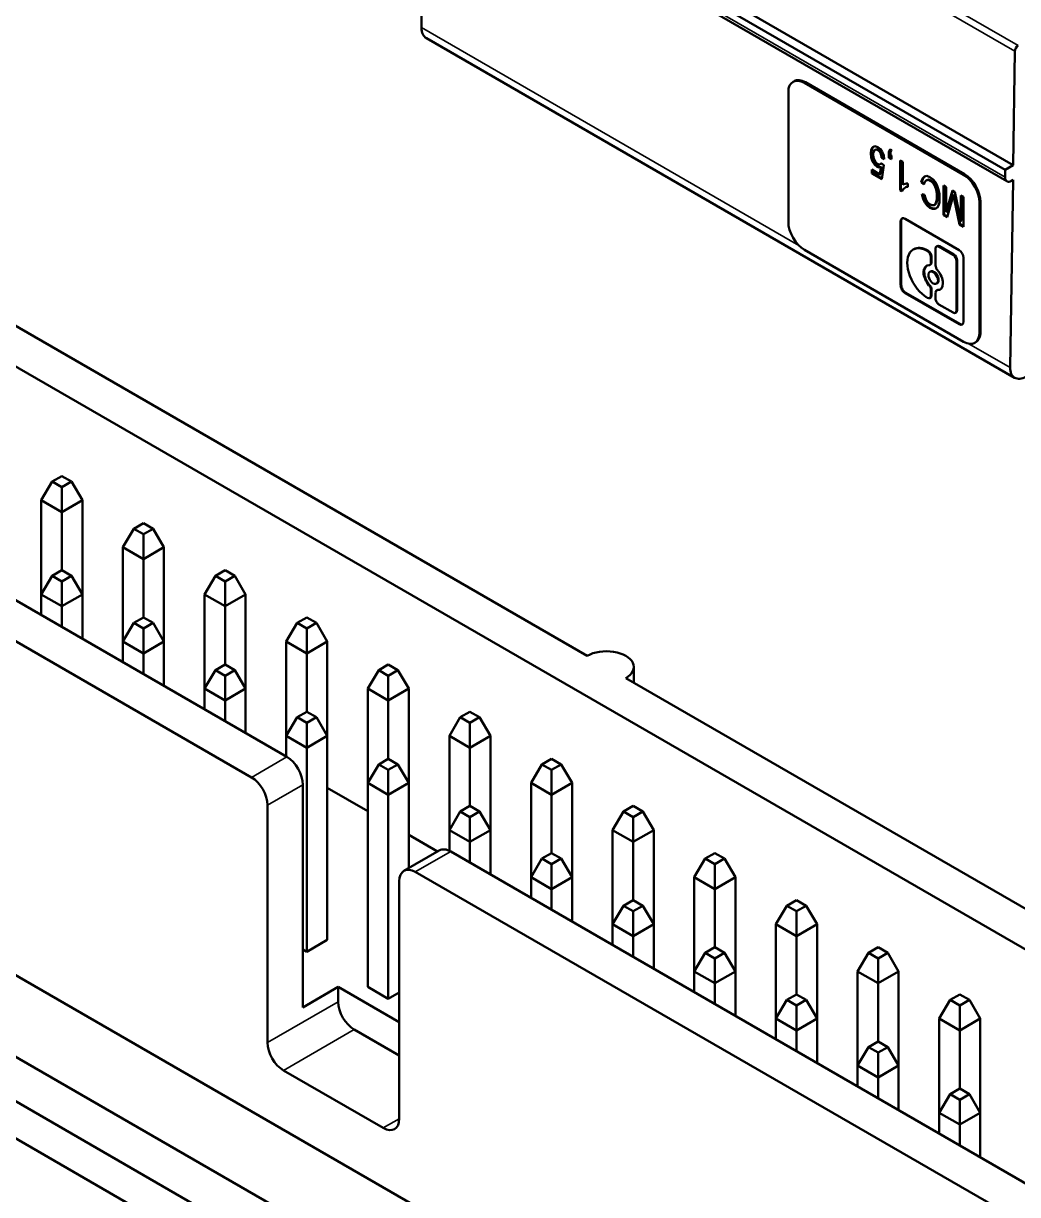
# Model space of a CAD drawing. Header units: millimetres. Extents: x 3100 to 5091, y 868 to 1900.
# Drawn here: x 4070.98 to 4092.85, y 1691.75 to 1717.52 of the extents above; entities that cross this region are included whole.
import ezdxf

# ---------------------------------------------------------------- set-up
doc = ezdxf.new("R2010")
doc.units = ezdxf.units.MM
doc.header["$LTSCALE"] = 1.8
doc.layers.add('외형선(ISO)', color=7, linetype='Continuous', lineweight=50)
doc.layers.add('좁은 외형선(ISO)', color=7, linetype='Continuous', lineweight=35)

msp = doc.modelspace()

# ---------------------------------------------------------------- linework, layer by layer
at = {"layer": '외형선(ISO)'}
for p, q in [((4079.491, 1721.852), (4092.579, 1714.295)), ((4079.668, 1721.954), (4092.756, 1714.398)), ((4092.616, 1714.043), (4079.537, 1721.595)), ((4079.674, 1721.515), (4079.736, 1717.424)), ((4092.787, 1709.72), (4079.843, 1717.193)), ((4092.756, 1714.398), (4092.794, 1716.907)), ((4087.911, 1716.234), (4087.933, 1716.246)), ((4088.161, 1716.209), (4091.662, 1714.188)), ((4088.183, 1716.221), (4091.683, 1714.201)), ((4087.808, 1713.147), (4087.808, 1716.005)), ((4089.707, 1714.819), (4089.656, 1714.787)), ((4089.67, 1714.795), (4089.708, 1714.818)), ((4089.775, 1714.796), (4089.707, 1714.819)), ((4089.631, 1714.733), (4089.619, 1714.654)), ((4089.634, 1714.662), (4089.619, 1714.654)), ((4089.619, 1714.654), (4089.631, 1714.566)), ((4089.656, 1714.787), (4089.631, 1714.733)), ((4089.645, 1714.741), (4089.631, 1714.733)), ((4089.645, 1714.574), (4089.631, 1714.566)), ((4089.631, 1714.566), (4089.662, 1714.479)), ((4089.634, 1714.662), (4089.645, 1714.741)), ((4089.645, 1714.574), (4089.634, 1714.662)), ((4089.645, 1714.741), (4089.67, 1714.795)), ((4089.676, 1714.487), (4089.645, 1714.574)), ((4089.67, 1714.795), (4089.656, 1714.787)), ((4089.676, 1714.629), (4089.684, 1714.694)), ((4089.684, 1714.564), (4089.676, 1714.629)), ((4089.684, 1714.694), (4089.704, 1714.731)), ((4089.701, 1714.505), (4089.684, 1714.564)), ((4089.704, 1714.731), (4089.738, 1714.744)), ((4089.718, 1714.739), (4089.704, 1714.731)), ((4089.752, 1714.752), (4089.718, 1714.739)), ((4089.752, 1714.752), (4089.738, 1714.744)), ((4089.738, 1714.744), (4089.775, 1714.731)), ((4089.789, 1714.739), (4089.752, 1714.752)), ((4089.832, 1714.751), (4089.775, 1714.796)), ((4089.789, 1714.739), (4089.775, 1714.731)), ((4089.775, 1714.731), (4089.806, 1714.709)), ((4089.82, 1714.717), (4089.789, 1714.739)), ((4089.82, 1714.717), (4089.806, 1714.709)), ((4089.806, 1714.709), (4089.832, 1714.67)), ((4089.846, 1714.678), (4089.82, 1714.717)), ((4089.874, 1714.69), (4089.832, 1714.751)), ((4089.846, 1714.678), (4089.832, 1714.67)), ((4089.832, 1714.67), (4089.851, 1714.618)), ((4089.866, 1714.626), (4089.846, 1714.678)), ((4089.866, 1714.626), (4089.851, 1714.618)), ((4089.851, 1714.618), (4089.86, 1714.556)), ((4089.874, 1714.564), (4089.86, 1714.556)), ((4089.86, 1714.556), (4089.916, 1714.531)), ((4089.874, 1714.564), (4089.866, 1714.626)), ((4089.905, 1714.615), (4089.874, 1714.69)), ((4089.914, 1714.546), (4089.874, 1714.564)), ((4089.916, 1714.531), (4089.905, 1714.615)), ((4090.021, 1714.686), (4090.018, 1714.647)), ((4090.032, 1714.655), (4090.018, 1714.647)), ((4090.018, 1714.647), (4090.018, 1714.562)), ((4090.032, 1714.57), (4090.018, 1714.562)), ((4090.018, 1714.562), (4090.078, 1714.528)), ((4090.03, 1714.718), (4090.021, 1714.686)), ((4090.035, 1714.694), (4090.021, 1714.686)), ((4090.044, 1714.738), (4090.03, 1714.718)), ((4090.044, 1714.726), (4090.03, 1714.718)), ((4090.032, 1714.655), (4090.035, 1714.694)), ((4090.032, 1714.57), (4090.032, 1714.655)), ((4090.078, 1714.544), (4090.032, 1714.57)), ((4090.035, 1714.694), (4090.044, 1714.726)), ((4090.064, 1714.751), (4090.044, 1714.738)), ((4090.044, 1714.726), (4090.058, 1714.746)), ((4090.058, 1714.746), (4090.044, 1714.738)), ((4090.049, 1714.629), (4090.052, 1714.66)), ((4090.078, 1714.613), (4090.049, 1714.629)), ((4090.052, 1714.66), (4090.058, 1714.685)), ((4090.058, 1714.746), (4090.064, 1714.75)), ((4090.058, 1714.685), (4090.066, 1714.701)), ((4090.078, 1714.71), (4090.064, 1714.751)), ((4090.066, 1714.701), (4090.078, 1714.71)), ((4090.078, 1714.528), (4090.078, 1714.613)), ((4089.823, 1714.195), (4089.642, 1714.3)), ((4089.642, 1714.3), (4089.642, 1714.218)), ((4089.676, 1714.487), (4089.662, 1714.479)), ((4089.662, 1714.479), (4089.707, 1714.408)), ((4089.721, 1714.417), (4089.676, 1714.487)), ((4089.733, 1714.459), (4089.701, 1714.505)), ((4089.721, 1714.417), (4089.707, 1714.408)), ((4089.707, 1714.408), (4089.761, 1714.361)), ((4089.775, 1714.369), (4089.721, 1714.417)), ((4089.772, 1714.424), (4089.733, 1714.459)), ((4089.775, 1714.369), (4089.761, 1714.361)), ((4089.761, 1714.361), (4089.806, 1714.347)), ((4089.8, 1714.415), (4089.772, 1714.424)), ((4089.82, 1714.355), (4089.775, 1714.369)), ((4089.82, 1714.416), (4089.8, 1714.415)), ((4089.82, 1714.355), (4089.806, 1714.347)), ((4089.806, 1714.347), (4089.846, 1714.353)), ((4089.84, 1714.425), (4089.82, 1714.416)), ((4089.86, 1714.361), (4089.82, 1714.355)), ((4089.846, 1714.353), (4089.823, 1714.195)), ((4089.837, 1714.203), (4089.86, 1714.361)), ((4089.851, 1714.443), (4089.84, 1714.425)), ((4089.854, 1714.433), (4089.84, 1714.425)), ((4089.86, 1714.361), (4089.846, 1714.353)), ((4089.908, 1714.398), (4089.851, 1714.443)), ((4089.854, 1714.433), (4089.857, 1714.438)), ((4089.863, 1714.091), (4089.908, 1714.398)), ((4090.267, 1714.503), (4090.267, 1713.849)), ((4090.324, 1714.471), (4090.267, 1714.503)), ((4090.281, 1713.858), (4090.281, 1714.495)), ((4090.324, 1713.963), (4090.324, 1714.471)), ((4092.577, 1714.134), (4092.579, 1714.295)), ((4092.756, 1714.398), (4092.579, 1714.295)), ((4089.656, 1714.227), (4089.642, 1714.218)), ((4089.642, 1714.218), (4089.863, 1714.091)), ((4089.656, 1714.227), (4089.656, 1714.292)), ((4089.865, 1714.106), (4089.656, 1714.227)), ((4089.837, 1714.203), (4089.823, 1714.195)), ((4090.759, 1714.106), (4090.731, 1714.024)), ((4090.745, 1714.033), (4090.773, 1714.114)), ((4090.802, 1714.15), (4090.759, 1714.106)), ((4090.773, 1714.114), (4090.759, 1714.106)), ((4090.773, 1714.114), (4090.809, 1714.152)), ((4090.855, 1714.16), (4090.802, 1714.15)), ((4090.81, 1714.032), (4090.841, 1714.062)), ((4090.841, 1714.062), (4090.881, 1714.072)), ((4090.855, 1714.07), (4090.841, 1714.062)), ((4090.921, 1714.134), (4090.855, 1714.16)), ((4090.895, 1714.08), (4090.855, 1714.07)), ((4090.895, 1714.08), (4090.881, 1714.072)), ((4090.881, 1714.072), (4090.929, 1714.052)), ((4090.943, 1714.06), (4090.895, 1714.08)), ((4090.991, 1714.085), (4090.921, 1714.134)), ((4090.943, 1714.06), (4090.929, 1714.052)), ((4090.929, 1714.052), (4090.971, 1714.024)), ((4090.986, 1714.032), (4090.943, 1714.06)), ((4091.042, 1714.024), (4090.991, 1714.085)), ((4092.751, 1714.074), (4092.688, 1709.946)), ((4092.716, 1714.053), (4092.751, 1714.074)), ((4065.564, 1713.889), (4083.383, 1703.601)), ((4090.281, 1713.858), (4090.267, 1713.849)), ((4090.267, 1713.849), (4090.304, 1713.828)), ((4090.311, 1713.84), (4090.281, 1713.858)), ((4090.304, 1713.828), (4090.324, 1713.861)), ((4090.349, 1713.977), (4090.324, 1713.963)), ((4090.324, 1713.861), (4090.355, 1713.888)), ((4090.377, 1713.989), (4090.349, 1713.977)), ((4090.355, 1713.888), (4090.392, 1713.912)), ((4090.409, 1713.995), (4090.377, 1713.989)), ((4090.392, 1713.912), (4090.434, 1713.92)), ((4090.406, 1713.92), (4090.392, 1713.912)), ((4090.434, 1713.925), (4090.406, 1713.92)), ((4090.434, 1713.997), (4090.409, 1713.995)), ((4090.434, 1713.92), (4090.434, 1713.997)), ((4090.745, 1714.033), (4090.731, 1714.024)), ((4090.731, 1714.024), (4090.79, 1713.97)), ((4090.796, 1713.986), (4090.745, 1714.033)), ((4090.79, 1713.97), (4090.81, 1714.032)), ((4090.986, 1714.032), (4090.971, 1714.024)), ((4090.971, 1714.024), (4091.008, 1713.978)), ((4091.022, 1713.986), (4090.986, 1714.032)), ((4091.022, 1713.986), (4091.008, 1713.978)), ((4091.008, 1713.978), (4091.039, 1713.924)), ((4091.053, 1713.932), (4091.022, 1713.986)), ((4091.053, 1713.932), (4091.039, 1713.924)), ((4091.039, 1713.924), (4091.059, 1713.859)), ((4091.085, 1713.946), (4091.042, 1714.024)), ((4091.073, 1713.868), (4091.053, 1713.932)), ((4091.073, 1713.868), (4091.059, 1713.859)), ((4091.059, 1713.859), (4091.073, 1713.782)), ((4091.087, 1713.79), (4091.073, 1713.868)), ((4091.087, 1713.79), (4091.073, 1713.782)), ((4091.073, 1713.782), (4091.076, 1713.703)), ((4091.113, 1713.857), (4091.085, 1713.946)), ((4091.09, 1713.712), (4091.087, 1713.79)), ((4091.13, 1713.766), (4091.113, 1713.857)), ((4091.223, 1713.952), (4091.223, 1713.298)), ((4091.283, 1713.917), (4091.223, 1713.952)), ((4091.237, 1713.306), (4091.237, 1713.943)), ((4091.283, 1713.369), (4091.283, 1713.917)), ((4091.418, 1713.839), (4091.283, 1713.369)), ((4091.297, 1713.377), (4091.428, 1713.833)), ((4091.472, 1713.808), (4091.418, 1713.839)), ((4091.602, 1713.176), (4091.472, 1713.808)), ((4090.742, 1713.758), (4090.771, 1713.66)), ((4090.802, 1713.744), (4090.742, 1713.758)), ((4090.785, 1713.669), (4090.76, 1713.754)), ((4090.785, 1713.669), (4090.771, 1713.66)), ((4090.771, 1713.66), (4090.81, 1713.577)), ((4090.824, 1713.585), (4090.785, 1713.669)), ((4090.824, 1713.67), (4090.802, 1713.744)), ((4090.824, 1713.585), (4090.81, 1713.577)), ((4090.81, 1713.577), (4090.861, 1713.511)), ((4090.85, 1713.611), (4090.824, 1713.67)), ((4090.875, 1713.519), (4090.824, 1713.585)), ((4090.884, 1713.567), (4090.85, 1713.611)), ((4090.926, 1713.534), (4090.884, 1713.567)), ((4090.974, 1713.518), (4090.926, 1713.534)), ((4091.045, 1713.547), (4091.014, 1713.52)), ((4091.028, 1713.528), (4091.014, 1713.52)), ((4091.028, 1713.528), (4091.059, 1713.555)), ((4091.062, 1713.59), (4091.045, 1713.547)), ((4091.059, 1713.555), (4091.045, 1713.547)), ((4091.059, 1713.555), (4091.076, 1713.598)), ((4091.073, 1713.644), (4091.062, 1713.59)), ((4091.076, 1713.598), (4091.062, 1713.59)), ((4091.076, 1713.703), (4091.073, 1713.644)), ((4091.087, 1713.652), (4091.073, 1713.644)), ((4091.09, 1713.712), (4091.076, 1713.703)), ((4091.076, 1713.598), (4091.087, 1713.652)), ((4091.087, 1713.652), (4091.09, 1713.712)), ((4091.11, 1713.509), (4091.13, 1713.579)), ((4091.135, 1713.669), (4091.13, 1713.766)), ((4091.13, 1713.579), (4091.135, 1713.669)), ((4091.302, 1713.252), (4091.415, 1713.641)), ((4091.415, 1713.641), (4091.432, 1713.693)), ((4091.432, 1713.693), (4091.441, 1713.732)), ((4091.455, 1713.741), (4091.441, 1713.732)), ((4091.441, 1713.732), (4091.449, 1713.687)), ((4091.464, 1713.695), (4091.449, 1713.687)), ((4091.449, 1713.687), (4091.464, 1713.622)), ((4091.464, 1713.695), (4091.455, 1713.741)), ((4091.478, 1713.63), (4091.464, 1713.695)), ((4091.464, 1713.622), (4091.574, 1713.095)), ((4091.588, 1713.103), (4091.478, 1713.63)), ((4091.602, 1713.733), (4091.602, 1713.176)), ((4091.662, 1713.698), (4091.602, 1713.733)), ((4091.616, 1713.184), (4091.616, 1713.725)), ((4091.662, 1713.044), (4091.662, 1713.698)), ((4092.015, 1713.576), (4092.015, 1710.718)), ((4092.036, 1713.588), (4092.036, 1710.73)), ((4064.786, 1713.44), (4099.203, 1693.57)), ((4090.875, 1713.519), (4090.861, 1713.511)), ((4090.861, 1713.511), (4090.923, 1713.458)), ((4090.937, 1713.467), (4090.875, 1713.519)), ((4090.937, 1713.467), (4090.923, 1713.458)), ((4090.923, 1713.458), (4090.983, 1713.436)), ((4090.997, 1713.444), (4090.937, 1713.467)), ((4091.014, 1713.52), (4090.974, 1713.518)), ((4090.997, 1713.444), (4090.983, 1713.436)), ((4090.983, 1713.436), (4091.034, 1713.435)), ((4091.048, 1713.444), (4090.997, 1713.444)), ((4091.034, 1713.435), (4091.079, 1713.462)), ((4091.079, 1713.462), (4091.11, 1713.509)), ((4091.237, 1713.306), (4091.223, 1713.298)), ((4091.223, 1713.298), (4091.302, 1713.252)), ((4091.306, 1713.266), (4091.237, 1713.306)), ((4091.297, 1713.377), (4091.283, 1713.369)), ((4090.278, 1713.159), (4090.278, 1711.754)), ((4090.292, 1711.762), (4090.292, 1713.167)), ((4091.564, 1712.53), (4090.376, 1713.216)), ((4091.588, 1713.103), (4091.574, 1713.095)), ((4091.574, 1713.095), (4091.662, 1713.044)), ((4091.662, 1713.061), (4091.588, 1713.103)), ((4091.616, 1713.184), (4091.602, 1713.176)), ((4091.662, 1710.514), (4088.161, 1712.535)), ((4090.568, 1712.549), (4090.553, 1712.541)), ((4090.865, 1712.51), (4090.871, 1712.507)), ((4090.885, 1712.515), (4090.879, 1712.519)), ((4091.047, 1712.19), (4091.047, 1712.562)), ((4091.082, 1712.618), (4091.068, 1712.61)), ((4091.12, 1712.605), (4091.434, 1712.423)), ((4091.449, 1712.432), (4091.134, 1712.613)), ((4090.944, 1712.379), (4090.944, 1712.249)), ((4090.958, 1712.258), (4090.958, 1712.387)), ((4091.508, 1712.296), (4091.508, 1711.196)), ((4091.522, 1711.204), (4091.522, 1712.304)), ((4091.662, 1710.955), (4091.662, 1712.36)), ((4090.935, 1712.06), (4090.921, 1712.052)), ((4090.936, 1712.209), (4090.922, 1712.201)), ((4091.084, 1711.798), (4091.07, 1711.79)), ((4090.376, 1711.583), (4091.564, 1710.897)), ((4091.578, 1710.905), (4090.39, 1711.591)), ((4090.871, 1711.479), (4090.865, 1711.482)), ((4090.936, 1711.482), (4090.922, 1711.474)), ((4090.944, 1711.651), (4090.944, 1711.522)), ((4090.958, 1711.53), (4090.958, 1711.66)), ((4091.047, 1711.463), (4091.047, 1711.592)), ((4091.082, 1711.649), (4091.068, 1711.64)), ((4091.434, 1711.153), (4091.12, 1711.335)), ((4091.5, 1711.156), (4091.486, 1711.148)), ((4091.912, 1710.489), (4091.933, 1710.502)), ((4076.772, 1701.376), (4064.914, 1708.223)), ((4064.843, 1707.365), (4075.994, 1700.927)), ((4071.369, 1707.026), (4071.61, 1707.435)), ((4071.822, 1707.557), (4071.61, 1707.435)), ((4071.822, 1707.312), (4071.61, 1707.435)), ((4072.034, 1707.435), (4071.822, 1707.557)), ((4071.822, 1707.312), (4072.034, 1707.435)), ((4072.274, 1707.026), (4072.034, 1707.435)), ((4071.822, 1707.312), (4071.822, 1706.765)), ((4071.822, 1706.765), (4071.369, 1707.026)), ((4071.369, 1707.026), (4071.369, 1704.952)), ((4072.274, 1707.026), (4071.822, 1706.765)), ((4072.274, 1704.952), (4072.274, 1707.026)), ((4071.822, 1705.483), (4071.822, 1706.765)), ((4073.165, 1705.989), (4073.406, 1706.398)), ((4073.618, 1706.52), (4073.406, 1706.398)), ((4073.618, 1706.275), (4073.406, 1706.398)), ((4073.83, 1706.398), (4073.618, 1706.52)), ((4073.618, 1706.275), (4073.83, 1706.398)), ((4074.07, 1705.989), (4073.83, 1706.398)), ((4073.618, 1706.275), (4073.618, 1705.728)), ((4073.618, 1705.728), (4073.165, 1705.989)), ((4073.165, 1705.989), (4073.165, 1703.916)), ((4074.07, 1705.989), (4073.618, 1705.728)), ((4074.07, 1703.916), (4074.07, 1705.989)), ((4073.618, 1704.446), (4073.618, 1705.728)), ((4071.61, 1705.361), (4071.369, 1704.952)), ((4071.61, 1705.361), (4071.822, 1705.483)), ((4071.822, 1705.238), (4071.61, 1705.361)), ((4071.822, 1705.483), (4072.034, 1705.361)), ((4071.822, 1705.238), (4072.034, 1705.361)), ((4072.274, 1704.952), (4072.034, 1705.361)), ((4074.961, 1704.952), (4075.202, 1705.361)), ((4075.414, 1705.483), (4075.202, 1705.361)), ((4075.414, 1705.238), (4075.202, 1705.361)), ((4075.626, 1705.361), (4075.414, 1705.483)), ((4075.414, 1705.238), (4075.626, 1705.361)), ((4075.866, 1704.952), (4075.626, 1705.361)), ((4071.822, 1705.238), (4071.822, 1704.691)), ((4075.414, 1705.238), (4075.414, 1704.691)), ((4071.369, 1704.952), (4071.369, 1704.496)), ((4071.369, 1704.952), (4071.822, 1704.691)), ((4071.822, 1704.691), (4072.274, 1704.952)), ((4072.274, 1704.952), (4072.274, 1703.973)), ((4075.414, 1704.691), (4074.961, 1704.952)), ((4074.961, 1704.952), (4074.961, 1702.879)), ((4075.866, 1704.952), (4075.414, 1704.691)), ((4075.866, 1702.879), (4075.866, 1704.952)), ((4071.822, 1704.234), (4071.822, 1704.691)), ((4075.414, 1703.409), (4075.414, 1704.691)), ((4073.406, 1704.324), (4073.165, 1703.916)), ((4073.406, 1704.324), (4073.618, 1704.446)), ((4073.618, 1704.201), (4073.406, 1704.324)), ((4073.618, 1704.446), (4073.83, 1704.324)), ((4073.618, 1704.201), (4073.83, 1704.324)), ((4074.07, 1703.916), (4073.83, 1704.324)), ((4076.757, 1703.916), (4076.998, 1704.324)), ((4077.21, 1704.446), (4076.998, 1704.324)), ((4077.21, 1704.201), (4076.998, 1704.324)), ((4077.422, 1704.324), (4077.21, 1704.446)), ((4077.21, 1704.201), (4077.422, 1704.324)), ((4077.662, 1703.916), (4077.422, 1704.324)), ((4073.618, 1704.201), (4073.618, 1703.654)), ((4077.21, 1704.201), (4077.21, 1703.654)), ((4073.165, 1703.916), (4073.165, 1703.459)), ((4073.165, 1703.916), (4073.618, 1703.654)), ((4073.618, 1703.654), (4074.07, 1703.916)), ((4074.07, 1703.916), (4074.07, 1702.936)), ((4077.21, 1703.654), (4076.757, 1703.916)), ((4076.757, 1703.916), (4076.757, 1701.842)), ((4077.662, 1703.916), (4077.21, 1703.654)), ((4077.662, 1701.842), (4077.662, 1703.916)), ((4073.618, 1703.197), (4073.618, 1703.654)), ((4077.21, 1702.372), (4077.21, 1703.654)), ((4075.202, 1703.287), (4074.961, 1702.879)), ((4075.202, 1703.287), (4075.414, 1703.409)), ((4075.414, 1703.164), (4075.202, 1703.287)), ((4075.414, 1703.409), (4075.626, 1703.287)), ((4075.414, 1703.164), (4075.626, 1703.287)), ((4075.866, 1702.879), (4075.626, 1703.287)), ((4078.553, 1702.879), (4078.794, 1703.287)), ((4079.006, 1703.409), (4078.794, 1703.287)), ((4079.006, 1703.164), (4078.794, 1703.287)), ((4079.218, 1703.287), (4079.006, 1703.409)), ((4079.006, 1703.164), (4079.218, 1703.287)), ((4079.459, 1702.879), (4079.218, 1703.287)), ((4084.408, 1703.356), (4084.408, 1703.01)), ((4075.414, 1703.164), (4075.414, 1702.617)), ((4079.006, 1703.164), (4079.006, 1702.617)), ((4084.232, 1703.111), (4099.233, 1694.451)), ((4074.961, 1702.879), (4074.961, 1702.422)), ((4074.961, 1702.879), (4075.414, 1702.617)), ((4075.414, 1702.617), (4075.866, 1702.879)), ((4075.866, 1702.879), (4075.866, 1701.899)), ((4079.006, 1702.617), (4078.553, 1702.879)), ((4078.553, 1702.879), (4078.553, 1700.805)), ((4079.459, 1702.879), (4079.006, 1702.617)), ((4079.459, 1700.805), (4079.459, 1702.879)), ((4075.414, 1702.16), (4075.414, 1702.617)), ((4079.006, 1701.335), (4079.006, 1702.617)), ((4076.998, 1702.25), (4076.757, 1701.842)), ((4076.998, 1702.25), (4077.21, 1702.372)), ((4077.21, 1702.127), (4076.998, 1702.25)), ((4077.21, 1702.372), (4077.422, 1702.25)), ((4077.21, 1702.127), (4077.422, 1702.25)), ((4077.662, 1701.842), (4077.422, 1702.25)), ((4080.59, 1702.25), (4080.349, 1701.842)), ((4080.59, 1702.25), (4080.802, 1702.372)), ((4080.59, 1702.25), (4080.802, 1702.127)), ((4080.802, 1702.372), (4081.014, 1702.25)), ((4081.014, 1702.25), (4080.802, 1702.127)), ((4081.014, 1702.25), (4081.255, 1701.842)), ((4077.21, 1702.127), (4077.21, 1701.58)), ((4080.802, 1701.58), (4080.802, 1702.127)), ((4076.757, 1701.842), (4076.757, 1701.385)), ((4076.757, 1701.842), (4077.21, 1701.58)), ((4077.21, 1701.58), (4077.662, 1701.842)), ((4077.662, 1701.842), (4077.662, 1697.351)), ((4080.349, 1699.768), (4080.349, 1701.842)), ((4080.349, 1701.842), (4080.802, 1701.58)), ((4081.255, 1701.842), (4080.802, 1701.58)), ((4081.255, 1701.842), (4081.255, 1699.768)), ((4077.21, 1697.09), (4077.21, 1701.58)), ((4080.802, 1701.58), (4080.802, 1700.298)), ((4078.794, 1701.213), (4078.553, 1700.805)), ((4078.794, 1701.213), (4079.006, 1701.335)), ((4078.794, 1701.213), (4079.006, 1701.09)), ((4079.218, 1701.213), (4079.006, 1701.335)), ((4079.006, 1701.09), (4079.218, 1701.213)), ((4079.459, 1700.805), (4079.218, 1701.213)), ((4082.386, 1701.213), (4082.146, 1700.805)), ((4082.386, 1701.213), (4082.598, 1701.335)), ((4082.598, 1701.09), (4082.386, 1701.213)), ((4082.598, 1701.335), (4082.81, 1701.213)), ((4082.598, 1701.09), (4082.81, 1701.213)), ((4083.051, 1700.805), (4082.81, 1701.213)), ((4079.006, 1701.09), (4079.006, 1700.543)), ((4082.598, 1701.09), (4082.598, 1700.543)), ((4081.904, 1688.371), (4060.367, 1700.805)), ((4077.125, 1695.865), (4077.125, 1700.764)), ((4077.662, 1700.699), (4078.553, 1700.184)), ((4079.006, 1700.543), (4078.553, 1700.805)), ((4078.553, 1696.314), (4078.553, 1700.805)), ((4079.459, 1700.805), (4079.006, 1700.543)), ((4079.459, 1698.933), (4079.459, 1700.805)), ((4082.146, 1700.805), (4082.598, 1700.543)), ((4082.146, 1698.731), (4082.146, 1700.805)), ((4083.051, 1700.805), (4082.598, 1700.543)), ((4083.051, 1698.731), (4083.051, 1700.805)), ((4079.006, 1700.543), (4079.006, 1696.053)), ((4082.598, 1699.261), (4082.598, 1700.543)), ((4082.545, 1686.204), (4058.387, 1700.152)), ((4081.138, 1687.833), (4059.518, 1700.315)), ((4076.348, 1700.315), (4076.348, 1695.089)), ((4080.59, 1700.176), (4080.349, 1699.768)), ((4080.59, 1700.176), (4080.802, 1700.298)), ((4080.802, 1700.053), (4080.59, 1700.176)), ((4081.014, 1700.176), (4080.802, 1700.298)), ((4080.802, 1700.053), (4081.014, 1700.176)), ((4081.255, 1699.768), (4081.014, 1700.176)), ((4083.942, 1699.768), (4084.182, 1700.176)), ((4084.394, 1700.298), (4084.182, 1700.176)), ((4084.394, 1700.053), (4084.182, 1700.176)), ((4084.606, 1700.176), (4084.394, 1700.298)), ((4084.394, 1700.053), (4084.606, 1700.176)), ((4084.847, 1699.768), (4084.606, 1700.176)), ((4064.843, 1700.017), (4083.459, 1689.269)), ((4080.802, 1700.053), (4080.802, 1699.506)), ((4084.394, 1700.053), (4084.394, 1699.506)), ((4079.459, 1699.662), (4080.09, 1699.297)), ((4080.349, 1699.309), (4080.349, 1699.768)), ((4080.349, 1699.768), (4080.802, 1699.506)), ((4080.802, 1699.506), (4081.255, 1699.768)), ((4081.255, 1699.768), (4081.255, 1698.788)), ((4084.394, 1699.506), (4083.942, 1699.768)), ((4083.942, 1699.768), (4083.942, 1697.694)), ((4084.847, 1699.768), (4084.394, 1699.506)), ((4084.847, 1697.694), (4084.847, 1699.768)), ((4080.802, 1699.05), (4080.802, 1699.506)), ((4084.394, 1698.225), (4084.394, 1699.506)), ((4079.35, 1698.87), (4080.128, 1699.319)), ((4094.032, 1691.411), (4080.378, 1699.294)), ((4082.386, 1699.139), (4082.146, 1698.731)), ((4082.386, 1699.139), (4082.598, 1699.261)), ((4082.598, 1699.017), (4082.386, 1699.139)), ((4082.598, 1699.261), (4082.81, 1699.139)), ((4082.598, 1699.017), (4082.81, 1699.139)), ((4083.051, 1698.731), (4082.81, 1699.139)), ((4085.738, 1698.731), (4085.978, 1699.139)), ((4086.19, 1699.261), (4085.978, 1699.139)), ((4086.19, 1699.017), (4085.978, 1699.139)), ((4086.402, 1699.139), (4086.19, 1699.261)), ((4086.19, 1699.017), (4086.402, 1699.139)), ((4086.643, 1698.731), (4086.402, 1699.139)), ((4079.6, 1698.845), (4092.547, 1691.37)), ((4082.598, 1699.017), (4082.598, 1698.469)), ((4086.19, 1699.017), (4086.19, 1698.469)), ((4079.247, 1693.416), (4079.247, 1698.641)), ((4082.146, 1698.731), (4082.146, 1698.274)), ((4082.146, 1698.731), (4082.598, 1698.469)), ((4082.598, 1698.469), (4083.051, 1698.731)), ((4083.051, 1698.731), (4083.051, 1697.751)), ((4086.19, 1698.469), (4085.738, 1698.731)), ((4085.738, 1698.731), (4085.738, 1696.657)), ((4086.643, 1698.731), (4086.19, 1698.469)), ((4086.643, 1696.657), (4086.643, 1698.731)), ((4082.598, 1698.013), (4082.598, 1698.469)), ((4086.19, 1697.188), (4086.19, 1698.469)), ((4084.182, 1698.102), (4083.942, 1697.694)), ((4084.182, 1698.102), (4084.394, 1698.225)), ((4084.394, 1697.98), (4084.182, 1698.102)), ((4084.394, 1698.225), (4084.606, 1698.102)), ((4084.394, 1697.98), (4084.606, 1698.102)), ((4084.847, 1697.694), (4084.606, 1698.102)), ((4087.534, 1697.694), (4087.774, 1698.102)), ((4087.986, 1698.225), (4087.774, 1698.102)), ((4087.986, 1697.98), (4087.774, 1698.102)), ((4088.198, 1698.102), (4087.986, 1698.225)), ((4087.986, 1697.98), (4088.198, 1698.102)), ((4088.439, 1697.694), (4088.198, 1698.102)), ((4084.394, 1697.98), (4084.394, 1697.433)), ((4087.986, 1697.98), (4087.986, 1697.433)), ((4083.942, 1697.694), (4083.942, 1697.237)), ((4083.942, 1697.694), (4084.394, 1697.433)), ((4084.394, 1697.433), (4084.847, 1697.694)), ((4084.847, 1697.694), (4084.847, 1696.714)), ((4087.986, 1697.433), (4087.534, 1697.694)), ((4087.534, 1697.694), (4087.534, 1695.62)), ((4088.439, 1697.694), (4087.986, 1697.433)), ((4088.439, 1695.62), (4088.439, 1697.694)), ((4077.662, 1697.351), (4077.21, 1697.09)), ((4084.394, 1696.976), (4084.394, 1697.433)), ((4087.986, 1696.151), (4087.986, 1697.433)), ((4077.21, 1697.09), (4077.125, 1697.138)), ((4085.978, 1697.065), (4085.738, 1696.657)), ((4085.978, 1697.065), (4086.19, 1697.188)), ((4086.19, 1696.943), (4085.978, 1697.065)), ((4086.19, 1697.188), (4086.402, 1697.065)), ((4086.19, 1696.943), (4086.402, 1697.065)), ((4086.643, 1696.657), (4086.402, 1697.065)), ((4089.33, 1696.657), (4089.57, 1697.065)), ((4089.782, 1697.188), (4089.57, 1697.065)), ((4089.782, 1696.943), (4089.57, 1697.065)), ((4089.994, 1697.065), (4089.782, 1697.188)), ((4089.782, 1696.943), (4089.994, 1697.065)), ((4090.235, 1696.657), (4089.994, 1697.065)), ((4086.19, 1696.943), (4086.19, 1696.396)), ((4089.782, 1696.943), (4089.782, 1696.396)), ((4085.738, 1696.657), (4085.738, 1696.2)), ((4085.738, 1696.657), (4086.19, 1696.396)), ((4086.19, 1696.396), (4086.643, 1696.657)), ((4086.643, 1696.657), (4086.643, 1695.677)), ((4089.782, 1696.396), (4089.33, 1696.657)), ((4089.33, 1696.657), (4089.33, 1694.583)), ((4090.235, 1696.657), (4089.782, 1696.396)), ((4090.235, 1694.583), (4090.235, 1696.657)), ((4077.903, 1696.314), (4077.125, 1695.865)), ((4077.903, 1696.314), (4079.247, 1695.538)), ((4077.903, 1695.988), (4077.903, 1696.314)), ((4078.553, 1696.314), (4079.006, 1696.053)), ((4086.19, 1695.939), (4086.19, 1696.396)), ((4089.782, 1695.114), (4089.782, 1696.396)), ((4079.006, 1696.053), (4079.247, 1696.192)), ((4087.774, 1696.028), (4087.534, 1695.62)), ((4087.774, 1696.028), (4087.986, 1696.151)), ((4087.986, 1695.906), (4087.774, 1696.028)), ((4087.986, 1696.151), (4088.198, 1696.028)), ((4087.986, 1695.906), (4088.198, 1696.028)), ((4088.439, 1695.62), (4088.198, 1696.028)), ((4091.126, 1695.62), (4091.366, 1696.028)), ((4091.578, 1696.151), (4091.366, 1696.028)), ((4091.578, 1695.906), (4091.366, 1696.028)), ((4091.79, 1696.028), (4091.578, 1696.151)), ((4091.578, 1695.906), (4091.79, 1696.028)), ((4092.031, 1695.62), (4091.79, 1696.028)), ((4087.986, 1695.906), (4087.986, 1695.359)), ((4091.578, 1695.906), (4091.578, 1695.359)), ((4087.534, 1695.62), (4087.534, 1695.163)), ((4087.534, 1695.62), (4087.986, 1695.359)), ((4087.986, 1695.359), (4088.439, 1695.62)), ((4088.439, 1695.62), (4088.439, 1694.64)), ((4091.578, 1695.359), (4091.126, 1695.62)), ((4091.126, 1695.62), (4091.126, 1693.546)), ((4092.031, 1695.62), (4091.578, 1695.359)), ((4092.031, 1693.546), (4092.031, 1695.62)), ((4079.247, 1694.804), (4078.257, 1695.375)), ((4087.986, 1694.902), (4087.986, 1695.359)), ((4091.578, 1694.077), (4091.578, 1695.359)), ((4089.57, 1694.991), (4089.33, 1694.583)), ((4089.57, 1694.991), (4089.782, 1695.114)), ((4089.782, 1694.869), (4089.57, 1694.991)), ((4089.782, 1695.114), (4089.994, 1694.991)), ((4089.782, 1694.869), (4089.994, 1694.991)), ((4090.235, 1694.583), (4089.994, 1694.991)), ((4089.782, 1694.869), (4089.782, 1694.322)), ((4076.701, 1694.477), (4078.893, 1693.211)), ((4089.33, 1694.583), (4089.33, 1694.126)), ((4089.33, 1694.583), (4089.782, 1694.322)), ((4089.782, 1694.322), (4090.235, 1694.583)), ((4090.235, 1694.583), (4090.235, 1693.604)), ((4089.782, 1693.865), (4089.782, 1694.322)), ((4091.366, 1693.954), (4091.126, 1693.546)), ((4091.366, 1693.954), (4091.578, 1694.077)), ((4091.578, 1693.832), (4091.366, 1693.954)), ((4091.578, 1694.077), (4091.79, 1693.954)), ((4091.578, 1693.832), (4091.79, 1693.954)), ((4092.031, 1693.546), (4091.79, 1693.954)), ((4091.578, 1693.832), (4091.578, 1693.285)), ((4091.126, 1693.546), (4091.126, 1693.089)), ((4091.126, 1693.546), (4091.578, 1693.285)), ((4091.578, 1693.285), (4092.031, 1693.546)), ((4092.031, 1693.546), (4092.031, 1692.567)), ((4091.578, 1692.828), (4091.578, 1693.285))]:
    msp.add_line(p, q, dxfattribs=at)
for centre, major_axis, ratio, start_param, end_param in [((4080.089, 1717.628), (-0.243, -0.437), 0.587337, 5.488751, 6.274149), ((4092.865, 1716.947), (-0.0513, -0.0859), 0.567188, 3.935418, 5.506214), ((4088.161, 1715.801), (-0.25, 0.433), 0.57735, 5.497787, 7.068583), ((4088.183, 1715.813), (-0.25, 0.433), 0.57735, 5.497787, 6.283185), ((4091.662, 1713.78), (-0.25, 0.433), 0.57735, 3.926991, 5.497787), ((4091.683, 1713.792), (-0.25, 0.433), 0.57735, 3.926991, 5.497787), ((4092.718, 1714.215), (-0.103, -0.172), 0.567188, 5.506214, 7.077011), ((4088.161, 1712.943), (0.25, -0.433), 0.57735, 3.926991, 5.497787), ((4090.376, 1713.102), (-0.069, 0.121), 0.577318, 5.505237, 7.076034), ((4090.39, 1713.11), (-0.069, 0.121), 0.577318, 0.105633, 0.792848), ((4090.865, 1711.996), (-0.31, 0.545), 0.577318, 5.505237, 8.64683), ((4090.879, 1712.004), (-0.31, 0.545), 0.577318, 5.505237, 6.28691), ((4090.871, 1712.422), (-0.0515, 0.0906), 0.577318, 3.934441, 5.505237), ((4090.885, 1712.43), (-0.0515, 0.0906), 0.577318, 3.934441, 5.505237), ((4091.12, 1712.519), (-0.0515, 0.0906), 0.577318, 5.505237, 7.076034), ((4091.134, 1712.528), (-0.0515, 0.0906), 0.577318, 5.505237, 6.28691), ((4091.564, 1712.416), (-0.069, 0.121), 0.577318, 3.934441, 5.505237), ((4090.871, 1712.292), (-0.0515, 0.0906), 0.577324, 2.815421, 3.934453), ((4090.885, 1712.3), (-0.0515, 0.0906), 0.577324, 3.14532, 3.934453), ((4091.434, 1712.338), (-0.0515, 0.0906), 0.577318, 3.934441, 5.505237), ((4091.449, 1712.346), (-0.0515, 0.0906), 0.577318, 3.934441, 5.505237), ((4090.995, 1711.921), (-0.149, 0.262), 0.577318, 5.957015, 8.195052), ((4091.009, 1711.929), (-0.149, 0.262), 0.577318, 0.050695, 1.911867), ((4090.995, 1711.921), (-0.074, 0.131), 0.577318, 3.934441, 7.076034), ((4090.995, 1711.921), (-0.074, 0.131), 0.577318, 0.792848, 3.934441), ((4091.009, 1711.929), (-0.074, 0.131), 0.577318, 3.934441, 6.286911), ((4091.12, 1712.148), (-0.0515, 0.0906), 0.577312, 0.792847, 1.911879), ((4090.995, 1711.921), (-0.149, 0.262), 0.577318, 2.815422, 5.053459), ((4090.376, 1711.697), (-0.069, 0.121), 0.577318, 0.792848, 2.363645), ((4090.39, 1711.705), (-0.069, 0.121), 0.577318, 0.792848, 2.363645), ((4090.871, 1711.694), (-0.0515, 0.0906), 0.577312, 3.93444, 5.053472), ((4090.885, 1711.702), (-0.0515, 0.0906), 0.577312, 3.93444, 5.053472), ((4091.009, 1711.929), (-0.074, 0.131), 0.577318, 3.145319, 3.934441), ((4090.871, 1711.564), (-0.0515, 0.0906), 0.577318, 2.363645, 3.934441), ((4090.885, 1711.572), (-0.0515, 0.0906), 0.577318, 3.145317, 3.934441), ((4091.12, 1711.55), (-0.0515, 0.0906), 0.577324, 5.957014, 7.076045), ((4091.12, 1711.42), (-0.0515, 0.0906), 0.577318, 0.792848, 2.363645), ((4091.134, 1711.558), (-0.0515, 0.0906), 0.577324, 5.957014, 6.286913), ((4091.009, 1711.929), (-0.149, 0.262), 0.577318, 2.815422, 3.098347), ((4091.449, 1711.247), (-0.0515, 0.0906), 0.577318, 3.145317, 3.934441), ((4091.434, 1711.239), (-0.0515, 0.0906), 0.577318, 2.363645, 3.934441), ((4091.564, 1711.011), (-0.069, 0.121), 0.577318, 2.363645, 3.934441), ((4091.578, 1711.019), (-0.069, 0.121), 0.577318, 2.363645, 3.04341), ((4091.662, 1710.922), (0.25, -0.433), 0.57735, 5.497787, 7.068583), ((4091.683, 1710.935), (0.25, -0.433), 0.57735, 0, 0.785398), ((4093.041, 1710.15), (-0.256, -0.429), 0.567188, 5.506214, 7.077011), ((4083.808, 1703.356), (0.6, 0), 0.57735, 5.497787, 8.63938), ((4076.772, 1700.968), (0.25, -0.433), 0.57735, 0.785398, 2.356194), ((4075.994, 1700.519), (0.25, -0.433), 0.57735, 0.785398, 2.356194), ((4080.378, 1698.886), (-0.25, 0.433), 0.57735, 5.497787, 6.283185), ((4079.6, 1698.437), (-0.25, 0.433), 0.57735, 5.497787, 7.068583), ((4078.257, 1695.783), (-0.25, 0.433), 0.57735, 0.785398, 2.356194), ((4076.701, 1694.885), (-0.25, 0.433), 0.57735, 0.785398, 2.356194), ((4078.893, 1693.62), (0.25, -0.433), 0.57735, 5.497787, 7.068583)]:
    msp.add_ellipse(centre, major_axis=major_axis, ratio=ratio, start_param=start_param, end_param=end_param, dxfattribs=at)
at = {"layer": '좁은 외형선(ISO)'}
for p, q in [((4079.699, 1724.63), (4092.866, 1717.028)), ((4092.794, 1716.907), (4079.629, 1724.507)), ((4079.493, 1721.687), (4092.577, 1714.134)), ((4079.736, 1717.424), (4088.041, 1712.629)), ((4088.183, 1716.221), (4088.161, 1716.209)), ((4091.683, 1714.201), (4091.662, 1714.188)), ((4091.478, 1713.63), (4091.464, 1713.622)), ((4092.036, 1713.588), (4092.015, 1713.576)), ((4090.292, 1713.167), (4090.278, 1713.159)), ((4090.879, 1712.519), (4090.865, 1712.51)), ((4090.885, 1712.515), (4090.871, 1712.507)), ((4091.134, 1712.613), (4091.12, 1712.605)), ((4090.958, 1712.387), (4090.944, 1712.379)), ((4090.958, 1712.258), (4090.944, 1712.249)), ((4091.449, 1712.432), (4091.434, 1712.423)), ((4091.522, 1712.304), (4091.508, 1712.296)), ((4090.292, 1711.762), (4090.278, 1711.754)), ((4090.917, 1711.76), (4090.903, 1711.752)), ((4091.116, 1711.868), (4091.101, 1711.86)), ((4090.39, 1711.591), (4090.376, 1711.583)), ((4090.958, 1711.66), (4090.944, 1711.651)), ((4090.958, 1711.53), (4090.944, 1711.522)), ((4091.102, 1711.653), (4091.088, 1711.645)), ((4091.522, 1711.204), (4091.508, 1711.196)), ((4091.578, 1710.905), (4091.564, 1710.897)), ((4092.036, 1710.73), (4092.015, 1710.718)), ((4091.782, 1710.469), (4092.688, 1709.946)), ((4075.994, 1700.927), (4076.772, 1701.376)), ((4076.348, 1700.315), (4077.125, 1700.764)), ((4079.6, 1698.845), (4080.378, 1699.294)), ((4076.348, 1695.089), (4077.903, 1695.988)), ((4076.701, 1694.477), (4078.257, 1695.375)), ((4078.893, 1693.211), (4079.247, 1693.416))]:
    msp.add_line(p, q, dxfattribs=at)

doc.saveas('drawing.dxf')
